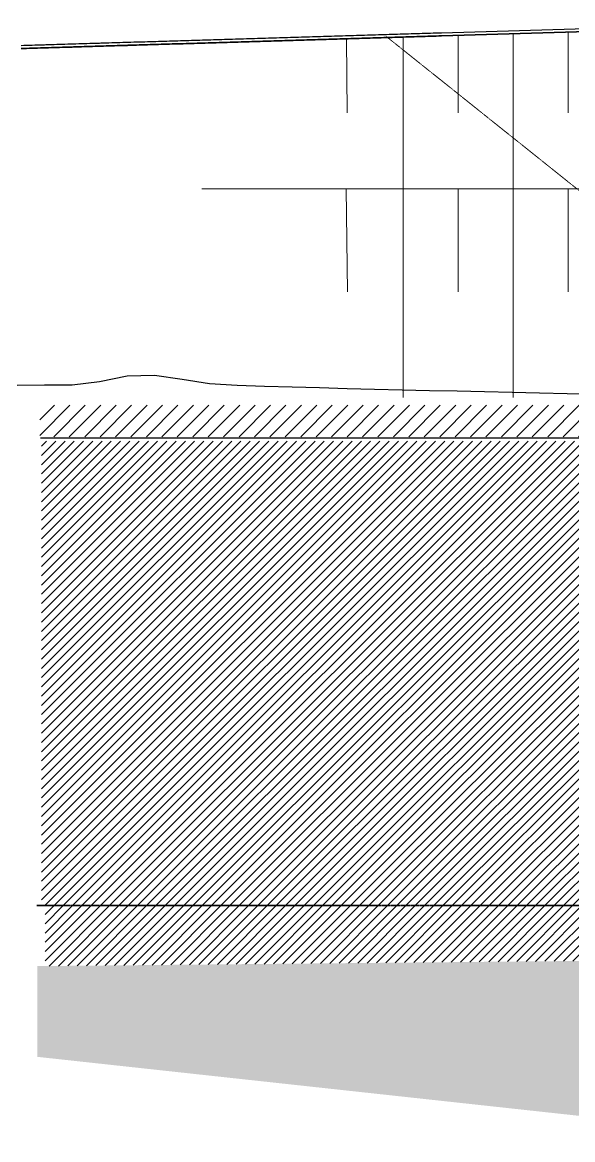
# Model space of a CAD drawing. Header units: millimetres. Extents: x 0 to 285450075, y -3000605 to 8125189010.
# Drawn here: x 6746598 to 6766609, y -22633 to 18008 of the extents above; entities that cross this region are included whole.
import ezdxf

# ---------------------------------------------------------------- set-up
doc = ezdxf.new("R2010")
doc.units = ezdxf.units.MM
doc.linetypes.add('ACAD_ISO10W100', pattern=[18.5, 12, -3, 0.5, -3])
doc.linetypes.add('осевая', pattern=[2, 1.25, -0.25, 0.25, -0.25])
for name, color, linetype, lineweight in [('1-Бетон', 106, 'Continuous', 35), ('ИС_Основная', 7, 'Continuous', 35), ('ИС_Ось', 3, 'осевая', 18), ('ИС_Тонкая', 3, 'Continuous', 18)]:
    doc.layers.add(name, color=color, linetype=linetype, lineweight=lineweight)
for name, color, linetype in [('geology', 250, 'Continuous'), ('Красный профиль', 1, 'Continuous'), ('Черный профиль', 3, 'Continuous')]:
    doc.layers.add(name, color=color, linetype=linetype)
pattern_1 = [(45, (-6879640.2, -73803.65), (-168.379802, 168.379802), [])]

# ---------------------------------------------------------------- blocks, each defined once
blk = doc.blocks.new('зщдзждю')
at = {"layer": 'geology', "true_color": 0xb2b2b2}
h = blk.add_hatch(dxfattribs=at)
h.set_pattern_fill('LINE', color=253, scale=125, angle=45)
h.set_pattern_definition([(45, (-6879640.2, -73803.65), (-280.633004, 280.633004), [])])
edge = h.paths.add_edge_path()
edge.add_line((-90791, -3871), (-91382, -3871))
edge.add_line((-91382, -3871), (-91382, -3763))
edge.add_line((-91382, -3763), (-91681, -3770))
edge.add_arc((-92007, -3391), 500, 231.9129, 310.6931, ccw=False)
edge.add_line((-92316, -3785), (-94645, -3838))
edge.add_line((-94645, -3838), (-94642, -3841))
edge.add_line((-94642, -3841), (-122363, -3841))
edge.add_line((-122363, -3841), (-122363, -4987))
edge.add_line((-122363, -4987), (-94592, -4987))
edge.add_line((-94592, -4987), (-94620, -5028))
edge.add_line((-94620, -5028), (-90791, -4748))
edge.add_line((-90791, -4748), (-90791, -3871))
h.paths.add_polyline_path([(-91937, -4280), (-91931, -4245), (-91923, -4211), (-91911, -4178), (-91896, -4146), (-91878, -4116), (-91857, -4087), (-91833, -4061), (-91807, -4037), (-91778, -4016), (-91748, -3998), (-91716, -3983), (-91683, -3971), (-91649, -3963), (-91614, -3957), (-91578, -3956), (-91543, -3957), (-91508, -3963), (-91474, -3971), (-91441, -3983), (-91409, -3998), (-91378, -4016), (-91350, -4037), (-91324, -4061), (-91300, -4087), (-91279, -4116), (-91261, -4146), (-91246, -4178), (-91234, -4211), (-91225, -4245), (-91220, -4280), (-91218, -4316), (-91220, -4351), (-91225, -4386), (-91234, -4420), (-91246, -4453), (-91261, -4485), (-91279, -4516), (-91300, -4544), (-91324, -4570), (-91350, -4594), (-91378, -4615), (-91409, -4633), (-91441, -4648), (-91474, -4660), (-91508, -4669), (-91543, -4674), (-91578, -4676), (-91614, -4674), (-91649, -4669), (-91683, -4660), (-91716, -4648), (-91748, -4633), (-91778, -4615), (-91807, -4594), (-91833, -4570), (-91857, -4544), (-91878, -4516), (-91896, -4485), (-91911, -4453), (-91923, -4420), (-91931, -4386), (-91937, -4351), (-91938, -4316)], flags=16)
h.paths.add_polyline_path([(-94622, -3839), (-94622, -3835), (-94624, -3835), (-94624, -3839)], flags=16)
h.paths.add_polyline_path([(-91820, -4581), (-91311, -4581), (-91311, -4042), (-91820, -4042)], flags=0)
h = blk.add_hatch(dxfattribs=at)
h.set_pattern_fill('LINE', color=253, scale=75, angle=45)
h.set_pattern_definition(pattern_1)
h.paths.add_polyline_path([(-92338, -5141), (-92350, -5141), (-92344, -5122)])
h.paths.add_polyline_path([(-92344, -5141), (-122307, -5141), (-122307, -22041), (-92338, -22041)])
h.paths.add_polyline_path([(-93806, -5668), (-92197, -5668), (-92197, -5162), (-93806, -5162)], flags=17)
h.paths.add_polyline_path([(-93806, -5668), (-92197, -5668), (-92197, -5162), (-93806, -5162)], flags=16)
h = blk.add_hatch(dxfattribs=at)
h.set_pattern_fill('LINE', color=253, scale=75, angle=45)
h.set_pattern_definition(pattern_1)
h.paths.add_polyline_path([(-66591, -20850), (-66591, -22140), (-66241, -22113), (-66241, -21099), (-66291, -20980), (-66291, -20837)])
h.paths.add_polyline_path([(-86591, -21695), (-86591, -23630), (-67791, -22229), (-67791, -20981), (-67791, -20980), (-67791, -20980), (-67791, -20901)])
h.paths.add_polyline_path([(-89491, -21817), (-89491, -23846), (-87791, -23719), (-87791, -21745)])
h.paths.add_polyline_path([(-90691, -23935), (-90691, -21868), (-92338, -21937), (-92338, -22041), (-122169, -22041), (-122169, -24241)])
h = blk.add_hatch(dxfattribs=at)
h.set_pattern_fill('ПЕСЧАНИК', color=253, scale=1000, pattern_type=2)
h.set_pattern_definition([(0, (-6876397.26, -74183.6), (0, 200), []), (0, (-6876402.26, -74283.6), (346.41, 200), [10, -128.564]), (60, (-6876397.26, -74283.6), (-8.1e-05, 399.99986), [115.47, -461.88, 115.47]), (120, (-6876397.26, -74283.6), (-346.410081, 199.99986), [115.47, -461.88, 115.47])])
h.paths.add_polyline_path([(-66241, -28313), (-66241, -24813), (-66591, -24797), (-66591, -26880), (-67791, -26880), (-67791, -24741), (-86591, -23869), (-86591, -25391), (-87791, -25391), (-87791, -23813), (-88565, -23777), (-89491, -23846), (-89491, -25391), (-90691, -25391), (-90691, -23935), (-122448, -24241), (-122448, -27541), (-94792, -30553)])
h.paths.add_polyline_path([(-67191, -24769), (-67791, -24741), (-67791, -26880), (-67191, -26880)], flags=17)
h.paths.add_polyline_path([(-66591, -24797), (-67191, -24769), (-67191, -26880), (-66591, -26880)], flags=17)
h.paths.add_polyline_path([(-87191, -25391), (-86591, -25391), (-86591, -23869), (-87191, -23841)], flags=17)
h.paths.add_polyline_path([(-87191, -23841), (-87791, -23813), (-87791, -25391), (-87191, -25391)], flags=17)
h.paths.add_polyline_path([(-90091, -23891), (-90691, -23935), (-90691, -25391), (-90091, -25391)], flags=17)
h.paths.add_polyline_path([(-89491, -23846), (-90091, -23891), (-90091, -25391), (-89491, -25391)], flags=17)
h.paths.add_polyline_path([(-94622, -27539), (-94622, -27533), (-94624, -27533), (-94624, -27539)], flags=16)
edge = h.paths.add_edge_path(flags=16)
edge.add_line((-94792, -27541), (-94542, -27541))
edge = h.paths.add_edge_path(flags=17)
edge.add_line((-95342, -23919), (-95092, -23919))
edge = h.paths.add_edge_path(flags=16)
edge.add_line((-95342, -27541), (-95092, -27541))
h.paths.add_polyline_path([(-94551, -27766), (-93631, -27766), (-93631, -27316), (-94551, -27316)], flags=16)
h.paths.add_polyline_path([(-94622, -24239), (-94622, -24233), (-94624, -24233), (-94624, -24239)], flags=16)
edge = h.paths.add_edge_path(flags=16)
edge.add_line((-94792, -24241), (-94542, -24241))
edge = h.paths.add_edge_path(flags=17)
edge.add_line((-95342, -23885), (-95092, -23885))
edge = h.paths.add_edge_path(flags=16)
edge.add_line((-95342, -24241), (-95092, -24241))
h.paths.add_polyline_path([(-94551, -24466), (-93631, -24466), (-93631, -24016), (-94551, -24016)], flags=16)
h.paths.add_polyline_path([(-67844, -25038), (-66416, -25038), (-66416, -24588), (-67844, -24588)], flags=16)
h.paths.add_polyline_path([(-67844, -28402), (-66416, -28354), (-66416, -28088), (-67844, -28088)], flags=16)
h.paths.add_polyline_path([(-67732, -28430), (-65771, -28313), (-64589, -27832), (-67153, -28516)])
h.paths.add_polyline_path([(-89099, -25958), (-86483, -25958), (-86171, -25945), (-88787, -25945)], flags=16)
at = {"layer": '1-Бетон', "color": 146, "linetype": 'ACAD_ISO10W100', "true_color": 0x105689}
blk.add_lwpolyline([(-94792, -22041), (-122469, -22041)], dxfattribs=at)
at = {"layer": 'geology', "color": 253, "true_color": 0xb2b2b2}
blk.add_lwpolyline([(-95092, -5041), (-122333, -5041)], dxfattribs=at)

msp = doc.modelspace()

# ---------------------------------------------------------------- linework, layer by layer
at = {"layer": 'ИС_Основная', "flags": 128}
msp.add_lwpolyline([(6746552.6046, 17054.2911), (6746652.5547, 17057.3162), (6746752.5048, 17060.3412), (6746852.4548, 17063.366), (6746952.4049, 17066.3907), (6747052.355, 17069.4151), (6747152.3051, 17072.4394), (6747252.2552, 17075.4636), (6747352.2052, 17078.4875), (6747412.0873, 17080.2991), (6747452.1553, 17081.5113), (6747552.1054, 17084.5349), (6747652.0555, 17087.5583), (6747752.0056, 17090.5815), (6747851.9556, 17093.6046), (6747951.9057, 17096.6275), (6748051.8558, 17099.6502), (6748151.8059, 17102.6727), (6748251.756, 17105.6951), (6748351.706, 17108.7173), (6748412.0853, 17110.5429), (6748451.6561, 17111.7393), (6748551.6062, 17114.7611), (6748651.5563, 17117.7828), (6748751.5063, 17120.8043), (6748851.4564, 17123.8256), (6748951.4065, 17126.8468), (6749051.3566, 17129.8677), (6749151.3067, 17132.8885), (6749251.2567, 17135.9092), (6749351.2068, 17138.9296), (6749412.0833, 17140.7692), (6749451.1568, 17141.9499), (6749551.107, 17144.97), (6749651.0571, 17147.9899), (6749751.0071, 17151.0096), (6749850.9572, 17154.0292), (6749950.9073, 17157.0486), (6750050.8574, 17160.0678), (6750150.8075, 17163.0869), (6750250.7575, 17166.1057), (6750350.7076, 17169.1244), (6750412.0813, 17170.9779), (6750450.6576, 17172.1429), (6750550.6078, 17175.1613), (6750650.5579, 17178.1795), (6750750.5079, 17181.1975), (6750850.458, 17184.2153), (6750950.4081, 17187.2329), (6751050.3582, 17190.2504), (6751150.3083, 17193.2677), (6751250.2583, 17196.2848), (6751350.2084, 17199.3018), (6751412.0792, 17201.1692), (6751450.1584, 17202.3185), (6751550.1086, 17205.3351), (6751650.0587, 17208.3516), (6751750.0087, 17211.3678), (6751849.9588, 17214.3839), (6751949.9089, 17217.3998), (6752049.859, 17220.4155), (6752149.8091, 17223.4311), (6752249.7591, 17226.4464), (6752349.7092, 17229.4616), (6752412.0772, 17231.343), (6752449.6592, 17232.4767), (6752549.6094, 17235.4915), (6752649.5595, 17238.5062), (6752749.5095, 17241.5207), (6752849.4596, 17244.535), (6752949.4097, 17247.5492), (6753049.3598, 17250.5631), (6753149.3098, 17253.5769), (6753249.2599, 17256.5906), (6753349.21, 17259.604), (6753412.0752, 17261.4993), (6753449.16, 17262.6173), (6753549.1102, 17265.6304), (6753649.0602, 17268.6433), (6753749.0103, 17271.6561), (6753848.9604, 17274.6686), (6753948.9105, 17277.681), (6754048.8606, 17280.6933), (6754148.8106, 17283.7053), (6754248.7607, 17286.7172), (6754348.7108, 17289.7289), (6754412.0732, 17291.638), (6754448.6608, 17292.7404), (6754548.611, 17295.7518), (6754648.561, 17298.763), (6754748.5111, 17301.774), (6754848.4612, 17304.7848), (6754948.4113, 17307.7954), (6755048.3614, 17310.8059), (6755148.3114, 17313.8162), (6755248.2615, 17316.8264), (6755348.2116, 17319.8363), (6755412.0712, 17321.7593), (6755448.1616, 17322.8461), (6755548.1118, 17325.8557), (6755648.0618, 17328.8651), (6755748.0119, 17331.8744), (6755847.962, 17334.8835), (6755947.9121, 17337.8924), (6756047.8622, 17340.9011), (6756147.8122, 17343.9096), (6756247.7623, 17346.918), (6756347.7124, 17349.9262), (6756412.0692, 17351.8631), (6756447.6624, 17352.9343), (6756547.6126, 17355.9421), (6756647.5626, 17358.9498), (6756747.5127, 17361.9573), (6756847.4628, 17364.9646), (6756947.4129, 17367.9718), (6757047.3629, 17370.9788), (6757147.313, 17373.9856), (6757247.2631, 17376.9922), (6757347.2132, 17379.9987), (6757412.0672, 17381.9494), (6757447.1632, 17383.005), (6757547.1133, 17386.0111), (6757647.0634, 17389.017), (6757747.0135, 17392.0228), (6757846.9636, 17395.0283), (6757946.9137, 17398.0337), (6758046.8637, 17401.039), (6758146.8138, 17404.044), (6758246.7639, 17407.0489), (6758346.714, 17410.0536), (6758412.0652, 17412.0181), (6758446.664, 17413.0582), (6758546.6141, 17416.0625), (6758646.5642, 17419.0667), (6758746.5143, 17422.0707), (6758846.4644, 17425.0746), (6758946.4145, 17428.0782), (6759046.3645, 17431.0817), (6759146.3146, 17434.085), (6759246.2647, 17437.0881), (6759346.2148, 17440.0911), (6759412.0632, 17442.0694), (6759446.1648, 17443.0939), (6759546.1149, 17446.0965), (6759646.065, 17449.0989), (6759746.0151, 17452.1012), (6759845.9652, 17455.1033), (6759945.9153, 17458.1052), (6760045.8653, 17461.1069), (6760145.8154, 17464.1085), (6760245.7655, 17467.1099), (6760345.7156, 17470.1111), (6760412.0612, 17472.1032), (6760445.6656, 17473.1121), (6760545.6157, 17476.113), (6760645.5658, 17479.1137), (6760745.5159, 17482.1142), (6760845.466, 17485.1145), (6760945.416, 17488.1147), (6761045.3661, 17491.1147), (6761145.3162, 17494.1145), (6761245.2663, 17497.1141), (6761345.2164, 17500.1136), (6761412.0592, 17502.1194), (6761445.1664, 17503.1129), (6761545.1165, 17506.112), (6761645.0666, 17509.1109), (6761745.0167, 17512.1097), (6761844.9668, 17515.1083), (6776993.0601, 17969.5511)], dxfattribs=at)
at = {"layer": 'ИС_Ось', "ltscale": 0.3}
msp.add_line((6776303.6325, 4328.5702), (6759840.1163, 17487.3112), dxfattribs=at)
at = {"layer": 'ИС_Тонкая'}
for points in [[(6762444.2019, 17533.0854), (6762444.2019, 14715.6099)], [(6764444.2019, 17593.0854), (6764444.2019, 4364.975)], [(6766444.2019, 17653.0854), (6766444.2019, 14715.6099)], [(6758379.3896, 17411.0359), (6758407.3202, 14715.6099)], [(6760444.2019, 17473.0682), (6760444.2019, 4364.975)], [(6786699.9939, 11947.5515), (6753126.2549, 11947.5515)], [(6758376.8814, 11947.5515), (6758415.5984, 8211.1996)], [(6762444.2019, 11947.5515), (6762444.2019, 8211.1996)], [(6766444.2019, 11947.5515), (6766444.2019, 8211.1996)]]:
    msp.add_lwpolyline(points, dxfattribs=at)
at = {"layer": 'Красный профиль', "linetype": 'Continuous', "flags": 128}
msp.add_lwpolyline([(6746549.1253, 17169.2384), (6746649.0756, 17172.2636), (6746749.0259, 17175.2886), (6746848.9762, 17178.3134), (6746948.9264, 17181.3381), (6747048.8767, 17184.3625), (6747148.827, 17187.3868), (6747248.7773, 17190.411), (6747348.7276, 17193.4349), (6747408.6098, 17195.2465), (6747448.6778, 17196.4587), (6747548.6281, 17199.4823), (6747648.5784, 17202.5057), (6747748.5287, 17205.5289), (6747848.479, 17208.552), (6747948.4292, 17211.5749), (6748048.3795, 17214.5976), (6748148.3298, 17217.6202), (6748248.2801, 17220.6426), (6748348.2304, 17223.6648), (6748408.6098, 17225.4904), (6748448.1806, 17226.6868), (6748548.1309, 17229.7086), (6748648.0812, 17232.7303), (6748748.0315, 17235.7518), (6748847.9818, 17238.7731), (6748947.932, 17241.7943), (6749047.8823, 17244.8152), (6749147.8326, 17247.836), (6749247.7829, 17250.8567), (6749347.7332, 17253.8771), (6749408.6098, 17255.7167), (6749447.6834, 17256.8974), (6749547.6337, 17259.9175), (6749647.584, 17262.9374), (6749747.5343, 17265.9572), (6749847.4846, 17268.9768), (6749947.4348, 17271.9962), (6750047.3851, 17275.0154), (6750147.3354, 17278.0344), (6750247.2857, 17281.0533), (6750347.236, 17284.072), (6750408.6098, 17285.9255), (6750447.1863, 17287.0905), (6750547.1365, 17290.1089), (6750647.0868, 17293.1271), (6750747.0371, 17296.1451), (6750846.9874, 17299.1629), (6750946.9377, 17302.1806), (6751046.8879, 17305.198), (6751146.8382, 17308.2153), (6751246.7885, 17311.2325), (6751346.7388, 17314.2494), (6751408.6098, 17316.1169), (6751446.6891, 17317.2662), (6751546.6393, 17320.2828), (6751646.5896, 17323.2992), (6751746.5399, 17326.3155), (6751846.4902, 17329.3316), (6751946.4405, 17332.3475), (6752046.3907, 17335.3632), (6752146.341, 17338.3788), (6752246.2913, 17341.3941), (6752346.2416, 17344.4093), (6752408.6098, 17346.2907), (6752446.1919, 17347.4244), (6752546.1421, 17350.4392), (6752646.0924, 17353.4539), (6752746.0427, 17356.4684), (6752845.993, 17359.4827), (6752945.9433, 17362.4969), (6753045.8935, 17365.5109), (6753145.8438, 17368.5247), (6753245.7941, 17371.5383), (6753345.7444, 17374.5518), (6753408.6098, 17376.447), (6753445.6947, 17377.5651), (6753545.6449, 17380.5782), (6753645.5952, 17383.5911), (6753745.5455, 17386.6039), (6753845.4958, 17389.6164), (6753945.4461, 17392.6288), (6754045.3963, 17395.6411), (6754145.3466, 17398.6531), (6754245.2969, 17401.665), (6754345.2472, 17404.6767), (6754408.6098, 17406.5859), (6754445.1975, 17407.6883), (6754545.1477, 17410.6996), (6754645.098, 17413.7108), (6754745.0483, 17416.7218), (6754844.9986, 17419.7326), (6754944.9489, 17422.7433), (6755044.8991, 17425.7538), (6755144.8494, 17428.7641), (6755244.7997, 17431.7742), (6755344.75, 17434.7842), (6755408.6098, 17436.7072), (6755444.7003, 17437.794), (6755544.6506, 17440.8036), (6755644.6008, 17443.813), (6755744.5511, 17446.8223), (6755844.5014, 17449.8314), (6755944.4517, 17452.8403), (6756044.402, 17455.849), (6756144.3522, 17458.8576), (6756244.3025, 17461.866), (6756344.2528, 17464.8742), (6756408.6098, 17466.811), (6756444.2031, 17467.8822), (6756544.1534, 17470.8901), (6756644.1036, 17473.8978), (6756744.0539, 17476.9053), (6756844.0042, 17479.9126), (6756943.9545, 17482.9198), (6757043.9048, 17485.9268), (6757143.855, 17488.9336), (6757243.8053, 17491.9402), (6757343.7556, 17494.9467), (6757408.6098, 17496.8974), (6757443.7059, 17497.953), (6757543.6562, 17500.9591), (6757643.6064, 17503.965), (6757743.5567, 17506.9708), (6757843.507, 17509.9764), (6757943.4573, 17512.9818), (6758043.4076, 17515.987), (6758143.3578, 17518.9921), (6758243.3081, 17521.997), (6758343.2584, 17525.0017), (6758408.6098, 17526.9662), (6758443.2087, 17528.0062), (6758543.159, 17531.0106), (6758643.1092, 17534.0148), (6758743.0595, 17537.0188), (6758843.0098, 17540.0227), (6758942.9601, 17543.0263), (6759042.9104, 17546.0298), (6759142.8606, 17549.0331), (6759242.8109, 17552.0363), (6759342.7612, 17555.0392), (6759408.6098, 17557.0175), (6759442.7115, 17558.042), (6759542.6618, 17561.0446), (6759642.612, 17564.0471), (6759742.5623, 17567.0494), (6759842.5126, 17570.0514), (6759942.4629, 17573.0534), (6760042.4132, 17576.0551), (6760142.3634, 17579.0567), (6760242.3137, 17582.0581), (6760342.264, 17585.0593), (6760408.6098, 17587.0514), (6760442.2143, 17588.0603), (6760542.1646, 17591.0612), (6760642.1149, 17594.0619), (6760742.0651, 17597.0624), (6760842.0154, 17600.0628), (6760941.9657, 17603.0629), (6761041.916, 17606.0629), (6761141.8663, 17609.0627), (6761241.8165, 17612.0624), (6761341.7668, 17615.0619), (6761408.6098, 17617.0677), (6761441.7171, 17618.0612), (6761541.6674, 17621.0603), (6761641.6177, 17624.0592), (6761741.5679, 17627.058), (6761841.5182, 17630.0566), (6917436.7226, 22297.9127)], dxfattribs=at)
at = {"layer": 'Черный профиль', "linetype": 'Continuous', "flags": 128}
msp.add_lwpolyline([(6746408.6098, 4816.8062), (6747408.6098, 4816.9457), (6748408.6098, 4817.0885), (6749408.6098, 4944.9831), (6750408.6098, 5151.3686), (6751408.6098, 5175.4354), (6752408.6098, 5029.0729), (6753408.6098, 4872.712), (6754408.6098, 4815.8354), (6755408.6098, 4776.0119), (6756408.6098, 4748.7671), (6757408.6098, 4721.5229), (6758408.6098, 4694.2794), (6759408.6098, 4667.8334), (6760408.6098, 4645.2229), (6761408.6098, 4622.6225), (6762408.6098, 4600.0323), (6763408.6098, 4577.4522), (6764408.6098, 4554.8825), (6765408.6098, 4532.323), (6766408.6098, 4509.7738), (6767408.6098, 4487.235)], dxfattribs=at)

# ---------------------------------------------------------------- next in the draw order: block references
at = {"layer": 'geology', "color": 6}
msp.add_blockref('зщдзждю', (6869595.1178, 7919.755), dxfattribs=at)

doc.saveas('drawing.dxf')
